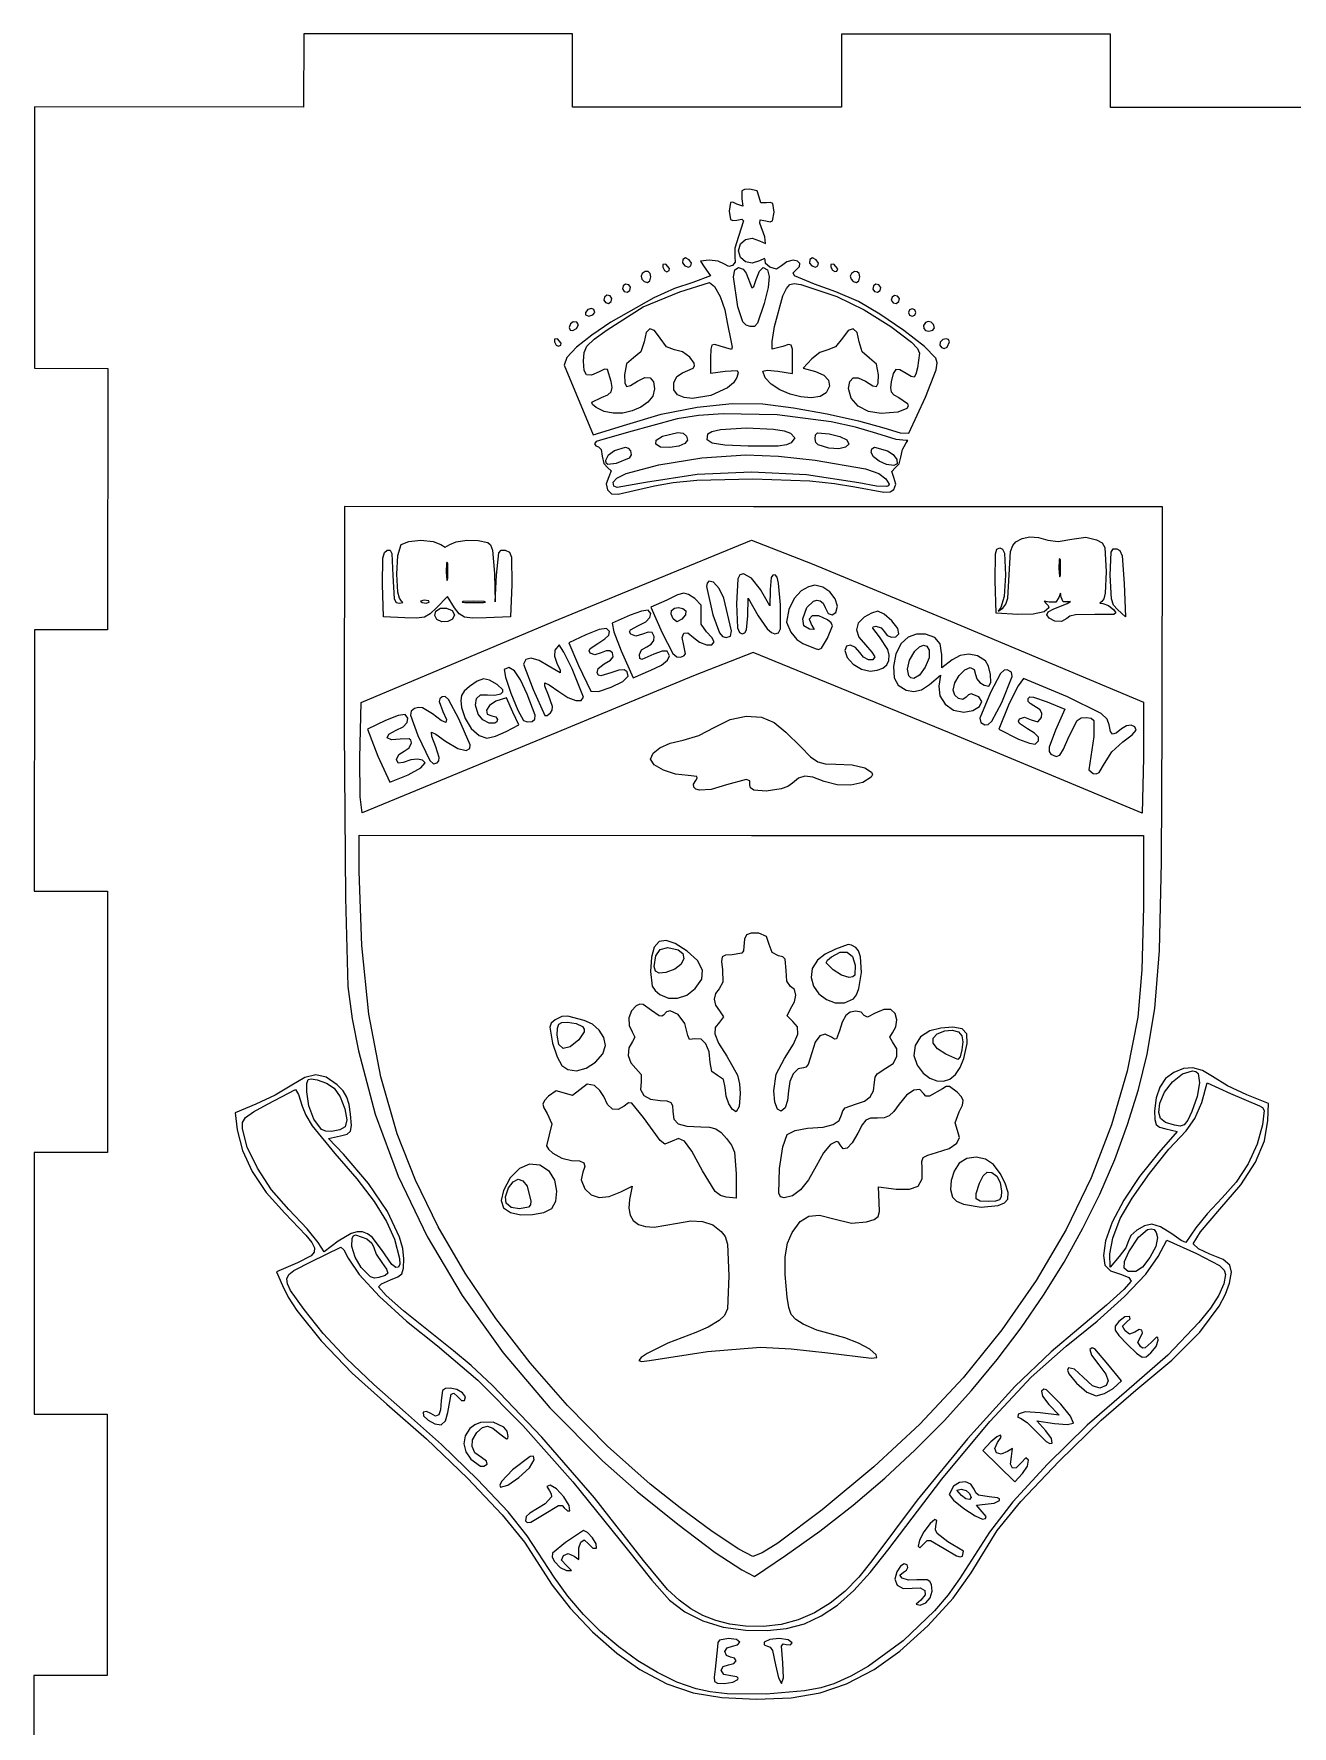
# Model space of a CAD drawing. Header units: millimetres. Extents: x 0 to 610, y 0 to 514.
# Drawn here: x 88.5 to 140.1, y 39.3 to 108.7 of the extents above; entities that cross this region are included whole.
import ezdxf

# ---------------------------------------------------------------- set-up
doc = ezdxf.new("R2010")
doc.units = ezdxf.units.MM
doc.header["$LTSCALE"] = 0.05
doc.layers.get('0').update_dxf_attribs({"plot": 0})
doc.layers.add('CUT', color=1, linetype='Continuous', lineweight=0)
doc.layers.add('ETCH', color=5, linetype='Continuous', lineweight=0)

# ---------------------------------------------------------------- blocks, each defined once
blk = doc.blocks.new('bottom_outer')
blk.add_lwpolyline([(-270.128, 3), (-259.103, 3), (-259.103, 0), (-248.077, 0), (-248.077, 3), (-237.051, 3), (-237.051, 0), (-226.026, 0), (-226.026, 3), (-215, 3), (-215, 13.714), (-218, 13.714), (-218, 24.429), (-215, 24.429), (-215, 35.143), (-218, 35.143), (-218, 45.857), (-215, 45.857), (-215, 56.571), (-218, 56.571), (-218, 67.286), (-215, 67.286), (-215, 78)])

msp = doc.modelspace()

# ---------------------------------------------------------------- linework, layer by layer
at = {"layer": 'ETCH'}
for points in [[(117.523, 101.89), (117.559, 101.593), (117.309, 101.676), (117.145, 101.753), (117.052, 101.743), (117.002, 101.385), (117.058, 101.041), (117.151, 100.997), (117.308, 101.018), (117.516, 101.052), (117.593, 100.985), (117.385, 100.344), (117.239, 99.873), (117.231, 99.517), (117.242, 99.301), (117.143, 99.157), (116.981, 99.117), (116.802, 99.211), (116.552, 99.33), (116.175, 99.38), (115.828, 99.34), (115.975, 99.104), (116.236, 98.737), (115.516, 98.461), (114.764, 98.214), (113.909, 97.832), (112.145, 96.834), (111.367, 96.302), (110.746, 95.805), (110.346, 95.383), (110.232, 95.08), (111.425, 92.217), (112.803, 92.645), (114.213, 93.06), (115.694, 93.352), (117.123, 93.5), (118.377, 93.484), (119.641, 93.326), (121.012, 93.085), (122.306, 92.798), (123.337, 92.502), (124.016, 92.303), (124.363, 92.288), (125.052, 93.757), (125.478, 94.876), (125.522, 95.176), (125.466, 95.364), (125.001, 95.838), (124.158, 96.498), (123.176, 97.17), (122.298, 97.678), (121.378, 98.078), (120.492, 98.398), (119.682, 98.731), (119.62, 98.863), (119.757, 98.995), (119.882, 99.12), (119.895, 99.244), (119.805, 99.34), (119.619, 99.378), (119.365, 99.31), (119.145, 99.149), (118.936, 99.009), (118.67, 99.088), (118.485, 99.241), (118.471, 99.394), (118.443, 99.452), (118.242, 99.348), (117.946, 99.249), (117.669, 99.303), (117.464, 99.482), (117.384, 99.762), (117.465, 100.042), (117.67, 100.221), (117.947, 100.274), (118.242, 100.175), (118.493, 100.056), (118.456, 100.328), (118.258, 100.895), (118.271, 101.032), (118.503, 100.986), (118.678, 100.955), (118.78, 100.99), (118.84, 101.338), (118.784, 101.696), (118.691, 101.741), (118.533, 101.721), (118.294, 101.729), (118.227, 101.966), (118.143, 102.219), (117.829, 102.288), (117.622, 102.275), (117.516, 102.221), (117.523, 101.89), (117.523, 101.89)], [(114.276, 99.09), (114.349, 98.958), (114.444, 98.906), (114.541, 98.949), (114.559, 99.036), (114.399, 99.212), (114.28, 99.197), (114.276, 99.09), (114.276, 99.09)], [(115.103, 99.411), (115.089, 99.264), (115.179, 99.151), (115.333, 99.096), (115.432, 99.141), (115.451, 99.252), (115.363, 99.395), (115.216, 99.478), (115.103, 99.411), (115.103, 99.411)], [(120.308, 99.409), (120.295, 99.261), (120.385, 99.148), (120.538, 99.094), (120.638, 99.139), (120.656, 99.249), (120.569, 99.393), (120.421, 99.476), (120.308, 99.409), (120.308, 99.409)], [(121.166, 99.087), (121.235, 98.967), (121.328, 98.913), (121.413, 98.929), (121.457, 99.025), (121.288, 99.209), (121.17, 99.194), (121.166, 99.087), (121.166, 99.087)], [(113.434, 98.83), (113.388, 98.721), (113.42, 98.6), (113.513, 98.503), (113.648, 98.462), (113.746, 98.531), (113.786, 98.692), (113.755, 98.834), (113.673, 98.91), (113.56, 98.912), (113.434, 98.83), (113.434, 98.83)], [(117.69, 98.843), (117.931, 98.242), (118.009, 98.305), (118.103, 98.583), (118.243, 98.925), (118.395, 99.073), (118.57, 98.983), (118.636, 98.711), (118.592, 98.252), (118.44, 97.603), (118.166, 96.79), (118.032, 96.662), (117.858, 96.654), (117.695, 96.712), (117.565, 96.853), (117.353, 97.465), (117.173, 98.688), (117.229, 98.979), (117.384, 99.073), (117.577, 99.004), (117.69, 98.843), (117.69, 98.843)], [(122.008, 98.826), (121.961, 98.717), (121.994, 98.596), (122.087, 98.499), (122.222, 98.459), (122.319, 98.527), (122.36, 98.688), (122.328, 98.83), (122.247, 98.906), (122.134, 98.908), (122.008, 98.826), (122.008, 98.826)], [(116.633, 97.894), (116.819, 97.341), (116.924, 96.823), (117.076, 96.011), (117.128, 95.808), (117.096, 95.722), (116.632, 95.858), (116.409, 95.926), (116.29, 95.895), (116.243, 95.723), (116.234, 95.368), (116.234, 94.741), (116.831, 94.832), (117.329, 94.851), (117.369, 94.759), (117.321, 94.572), (117.175, 94.344), (116.93, 94.139), (116.247, 93.828), (115.493, 93.709), (115.157, 93.744), (114.886, 93.853), (114.737, 94.063), (114.733, 94.351), (114.856, 94.615), (115.086, 94.757), (115.53, 94.955), (115.575, 95.045), (115.559, 95.157), (115.383, 95.405), (115.089, 95.617), (114.764, 95.706), (114.432, 95.823), (114.168, 96.181), (113.944, 96.489), (113.747, 96.564), (113.595, 96.409), (113.509, 96.028), (113.381, 95.618), (113.08, 95.37), (112.793, 95.123), (112.712, 94.681), (112.725, 94.348), (112.791, 94.206), (112.951, 94.237), (113.248, 94.421), (113.543, 94.562), (113.759, 94.552), (113.892, 94.397), (113.937, 94.099), (113.866, 93.81), (113.671, 93.557), (113.383, 93.351), (113.029, 93.2), (112.64, 93.113), (112.244, 93.1), (111.871, 93.171), (111.548, 93.334), (111.397, 93.463), (111.368, 93.552), (111.763, 93.747), (112.025, 93.863), (112.163, 93.985), (112.2, 94.152), (112.161, 94.406), (112.008, 94.898), (111.886, 94.907), (111.671, 94.804), (111.351, 94.667), (111.155, 94.68), (111.056, 94.862), (111.029, 95.233), (111.052, 95.591), (111.172, 95.859), (111.462, 96.135), (111.994, 96.519), (113.479, 97.467), (114.972, 98.085), (116.19, 98.461), (116.4, 98.293), (116.633, 97.894), (116.633, 97.894)], [(111.887, 97.866), (111.858, 97.74), (111.933, 97.636), (112.059, 97.608), (112.163, 97.682), (112.191, 97.808), (112.117, 97.912), (111.99, 97.941), (111.887, 97.866), (111.887, 97.866)], [(112.653, 98.325), (112.624, 98.199), (112.699, 98.095), (112.825, 98.066), (112.928, 98.141), (112.957, 98.267), (112.882, 98.371), (112.756, 98.4), (112.653, 98.325), (112.653, 98.325)], [(121.41, 97.892), (122.529, 97.345), (123.632, 96.665), (124.473, 96.016), (124.719, 95.755), (124.808, 95.564), (124.716, 94.967), (124.655, 94.703), (124.584, 94.588), (124.464, 94.605), (124.257, 94.737), (123.991, 94.885), (123.83, 94.894), (123.729, 94.737), (123.644, 94.385), (123.612, 94.145), (123.642, 93.978), (123.749, 93.854), (123.95, 93.742), (124.305, 93.499), (124.34, 93.391), (124.285, 93.294), (123.917, 93.152), (123.23, 93.099), (122.718, 93.18), (122.294, 93.398), (122.005, 93.72), (121.898, 94.111), (121.944, 94.399), (122.077, 94.551), (122.293, 94.558), (122.588, 94.416), (122.884, 94.233), (123.045, 94.202), (123.111, 94.343), (123.124, 94.676), (123.043, 95.119), (122.756, 95.366), (122.456, 95.615), (122.328, 96.024), (122.24, 96.408), (122.081, 96.566), (121.874, 96.492), (121.639, 96.178), (121.352, 95.831), (121.042, 95.703), (120.718, 95.594), (120.383, 95.336), (120.031, 94.953), (120.536, 94.815), (120.879, 94.67), (121.074, 94.459), (121.111, 94.208), (120.98, 93.943), (120.727, 93.783), (120.366, 93.731), (119.941, 93.77), (119.495, 93.888), (119.071, 94.067), (118.715, 94.294), (118.469, 94.554), (118.377, 94.832), (118.557, 94.866), (118.99, 94.831), (119.602, 94.739), (119.602, 95.367), (119.594, 95.727), (119.547, 95.897), (119.428, 95.92), (119.205, 95.842), (118.761, 95.735), (118.759, 96.044), (118.862, 96.661), (119.205, 97.909), (119.353, 98.222), (119.487, 98.381), (119.664, 98.423), (119.941, 98.383), (121.41, 97.892), (121.41, 97.892)], [(122.911, 98.32), (122.882, 98.194), (122.957, 98.091), (123.083, 98.062), (123.186, 98.137), (123.215, 98.263), (123.14, 98.366), (123.014, 98.395), (122.911, 98.32), (122.911, 98.32)], [(123.676, 97.861), (123.647, 97.735), (123.722, 97.631), (123.848, 97.602), (123.952, 97.677), (123.98, 97.803), (123.906, 97.907), (123.779, 97.935), (123.676, 97.861), (123.676, 97.861)], [(111.106, 97.239), (111.112, 97.133), (111.244, 97.085), (111.418, 97.133), (111.489, 97.238), (111.449, 97.349), (111.351, 97.392), (111.211, 97.35), (111.106, 97.239), (111.106, 97.239)], [(124.349, 97.233), (124.397, 97.128), (124.503, 97.08), (124.614, 97.127), (124.656, 97.233), (124.614, 97.344), (124.503, 97.386), (124.397, 97.344), (124.349, 97.233), (124.349, 97.233)], [(110.493, 96.764), (110.439, 96.611), (110.484, 96.512), (110.594, 96.493), (110.738, 96.58), (110.821, 96.728), (110.754, 96.841), (110.606, 96.854), (110.493, 96.764), (110.493, 96.764)], [(125.054, 96.819), (124.972, 96.693), (124.973, 96.58), (125.049, 96.498), (125.191, 96.467), (125.352, 96.507), (125.421, 96.605), (125.381, 96.739), (125.283, 96.832), (125.163, 96.865), (125.054, 96.819), (125.054, 96.819)], [(109.835, 96.03), (109.907, 95.898), (110.003, 95.846), (110.099, 95.889), (110.118, 95.976), (109.957, 96.152), (109.839, 96.137), (109.835, 96.03), (109.835, 96.03)], [(125.65, 96.023), (125.635, 95.899), (125.704, 95.801), (125.818, 95.76), (125.941, 95.808), (126.027, 96.036), (125.986, 96.125), (125.895, 96.16), (125.761, 96.12), (125.65, 96.023), (125.65, 96.023)], [(114.87, 92.873), (112.88, 92.323), (111.685, 91.987), (111.546, 91.947), (111.486, 91.849), (111.534, 91.765), (111.639, 91.727), (111.75, 91.616), (111.792, 91.344), (111.861, 91.043), (112.022, 90.869), (112.16, 90.737), (112.068, 90.502), (111.959, 90.208), (112.006, 89.958), (112.179, 89.8), (112.45, 89.782), (113.935, 90.133), (114.702, 90.263), (115.672, 90.354), (117.966, 90.419), (120.3, 90.329), (121.32, 90.226), (122.157, 90.084), (123.338, 89.869), (123.606, 89.885), (123.749, 89.976), (123.83, 90.198), (123.749, 90.466), (123.671, 90.722), (123.811, 90.864), (123.972, 91.028), (124.041, 91.308), (124.1, 91.618), (124.24, 91.859), (124.317, 91.983), (124.255, 91.981), (123.84, 92.029), (123.046, 92.273), (122.175, 92.537), (121.177, 92.754), (118.964, 93.032), (116.749, 93.081), (115.746, 93.011), (114.87, 92.873), (114.87, 92.873)], [(115.253, 92.169), (115.292, 91.998), (115.184, 91.857), (114.938, 91.754), (114.564, 91.695), (114.187, 91.715), (113.993, 91.835), (114.013, 92.003), (114.273, 92.169), (114.901, 92.318), (115.117, 92.281), (115.253, 92.169), (115.253, 92.169)], [(119.509, 92.29), (119.697, 92.091), (119.54, 91.892), (119.346, 91.806), (119.004, 91.754), (117.779, 91.755), (116.829, 91.797), (116.303, 91.876), (116.102, 92.02), (116.126, 92.26), (116.289, 92.362), (116.648, 92.437), (117.708, 92.505), (118.823, 92.457), (119.25, 92.389), (119.509, 92.29), (119.509, 92.29)], [(121.821, 92.013), (121.9, 91.842), (121.775, 91.713), (121.489, 91.649), (121.086, 91.677), (120.642, 91.805), (120.548, 91.911), (120.52, 92.06), (120.537, 92.22), (120.615, 92.297), (121.101, 92.258), (121.542, 92.147), (121.821, 92.013), (121.821, 92.013)], [(112.956, 91.558), (112.988, 91.403), (112.9, 91.263), (112.374, 91.037), (112.033, 90.997), (111.965, 91.057), (111.945, 91.175), (112.047, 91.397), (112.298, 91.573), (112.753, 91.709), (112.866, 91.67), (112.956, 91.558), (112.956, 91.558)], [(123.49, 91.568), (123.728, 91.414), (123.872, 91.21), (123.89, 91.032), (123.75, 90.956), (123.449, 91.009), (123.145, 91.144), (122.91, 91.318), (122.816, 91.492), (122.846, 91.65), (122.952, 91.714), (123.49, 91.568), (123.49, 91.568)], [(120.519, 91.187), (122.588, 90.82), (123.131, 90.632), (123.428, 90.42), (123.559, 90.198), (123.534, 90.134), (123.443, 90.1), (123.04, 90.121), (122.31, 90.252), (120.163, 90.574), (117.922, 90.687), (115.69, 90.587), (113.568, 90.271), (112.41, 90.065), (112.27, 90.117), (112.251, 90.272), (112.392, 90.447), (112.782, 90.632), (114.119, 90.993), (115.882, 91.276), (117.687, 91.402), (119.023, 91.341), (120.519, 91.187), (120.519, 91.187)], [(101.223, 80.141), (101.268, 73.244), (101.372, 69.608), (101.553, 68.286), (101.8, 66.973), (102.486, 64.382), (103.428, 61.84), (104.619, 59.358), (106.056, 56.942), (107.736, 54.6), (109.654, 52.342), (111.805, 50.174), (113.235, 48.917), (114.889, 47.576), (116.428, 46.415), (117.514, 45.701), (118.034, 45.425), (119.305, 46.282), (120.718, 47.29), (122.077, 48.35), (123.38, 49.46), (124.624, 50.614), (125.808, 51.811), (126.929, 53.047), (127.983, 54.319), (128.97, 55.623), (129.887, 56.956), (130.731, 58.316), (131.5, 59.698), (132.191, 61.1), (132.803, 62.518), (133.332, 63.949), (133.777, 65.39), (134.135, 66.837), (134.451, 68.704), (134.638, 71.078), (134.728, 74.704), (134.753, 80.326), (134.757, 89.267), (117.992, 89.274), (101.227, 89.281), (101.223, 80.141), (101.223, 80.141)], [(126.074, 84.586), (133.988, 81.26), (133.987, 78.979), (133.925, 76.713), (126.026, 80.008), (117.99, 83.303), (115.536, 82.336), (109.935, 80.015), (101.957, 76.727), (101.877, 77.387), (101.866, 78.977), (101.913, 81.243), (109.799, 84.562), (117.915, 87.896), (120.404, 86.925), (126.074, 84.586), (126.074, 84.586)], [(105.177, 87.718), (105.36, 87.615), (105.544, 87.718), (105.814, 87.838), (106.245, 87.896), (106.715, 87.887), (107.106, 87.809), (107.222, 87.707), (107.301, 87.489), (107.381, 86.538), (107.411, 85.375), (107.457, 86.462), (107.555, 87.376), (107.654, 87.495), (107.825, 87.487), (107.989, 87.405), (108.076, 87.208), (108.085, 86.079), (108.038, 84.762), (107.043, 84.716), (106.48, 84.708), (106.146, 84.751), (105.935, 84.881), (105.742, 85.13), (105.451, 85.59), (105.007, 85.131), (104.748, 84.885), (104.506, 84.752), (104.189, 84.705), (103.706, 84.718), (102.833, 84.764), (102.788, 86.081), (102.801, 87.17), (102.868, 87.396), (102.987, 87.489), (103.107, 87.495), (103.177, 87.359), (103.216, 86.448), (103.262, 85.503), (103.345, 85.346), (103.491, 85.315), (103.627, 85.344), (103.568, 85.407), (103.483, 85.523), (103.422, 85.772), (103.371, 86.505), (103.416, 87.267), (103.554, 87.719), (103.868, 87.851), (104.365, 87.902), (104.863, 87.85), (105.177, 87.718), (105.177, 87.718)], [(130.056, 87.906), (130.491, 87.847), (131.051, 87.936), (131.62, 88.026), (132.062, 87.921), (132.285, 87.795), (132.404, 87.601), (132.459, 86.604), (132.413, 85.729), (132.356, 85.495), (132.275, 85.394), (132.195, 85.326), (132.321, 85.302), (132.554, 85.218), (132.765, 85.042), (132.843, 84.923), (132.771, 84.858), (131.984, 84.859), (131.197, 84.844), (130.97, 84.786), (130.836, 84.691), (130.625, 84.568), (130.346, 84.584), (130.114, 84.703), (130.022, 84.84), (130.077, 84.971), (130.285, 85.074), (130.855, 85.307), (130.991, 85.388), (130.897, 85.38), (130.689, 85.38), (130.606, 85.564), (130.578, 85.734), (130.514, 85.548), (130.384, 85.359), (130.116, 85.365), (129.91, 85.399), (129.979, 85.319), (130.082, 85.218), (130.1, 85.124), (129.909, 84.969), (129.466, 84.873), (128.83, 84.86), (127.942, 84.906), (127.897, 86.254), (127.911, 87.339), (127.977, 87.535), (128.096, 87.586), (128.21, 87.538), (128.28, 87.365), (128.325, 86.468), (128.273, 85.595), (128.141, 85.136), (128.03, 84.996), (128.218, 85.121), (128.342, 85.275), (128.423, 85.52), (128.479, 86.483), (128.536, 87.438), (128.621, 87.682), (128.755, 87.83), (129.014, 87.973), (129.325, 88.035), (129.676, 88.013), (130.056, 87.906), (130.056, 87.906)], [(133.194, 86.129), (133.239, 84.766), (132.918, 85.057), (132.76, 85.241), (132.667, 85.492), (132.612, 86.466), (132.659, 87.406), (132.742, 87.545), (132.888, 87.553), (133.02, 87.475), (133.105, 87.26), (133.194, 86.129), (133.194, 86.129)], [(105.406, 86.6), (105.425, 86.269), (105.444, 86.249), (105.467, 86.34), (105.467, 86.952), (105.436, 87.003), (105.414, 86.954), (105.406, 86.6), (105.406, 86.6)], [(130.515, 86.742), (130.534, 86.411), (130.554, 86.392), (130.576, 86.482), (130.576, 87.095), (130.545, 87.145), (130.523, 87.097), (130.515, 86.742), (130.515, 86.742)], [(116.077, 85.999), (116.337, 84.835), (116.599, 84.106), (116.726, 83.958), (116.872, 83.916), (117.049, 83.969), (117.096, 84.191), (116.781, 85.524), (116.594, 85.925), (116.36, 86.174), (116.161, 86.217), (116.1, 86.144), (116.077, 85.999), (116.077, 85.999)], [(117.301, 85.294), (117.347, 84.314), (117.417, 84.122), (117.531, 84.069), (117.638, 84.106), (117.709, 84.229), (117.761, 84.804), (117.776, 85.523), (118.189, 84.803), (118.562, 84.269), (118.734, 84.121), (118.878, 84.068), (119.024, 84.106), (119.102, 84.267), (119.108, 85.247), (119.028, 86.137), (118.962, 86.382), (118.879, 86.487), (118.79, 86.469), (118.728, 86.365), (118.68, 85.875), (118.664, 85.217), (118.282, 85.875), (117.914, 86.346), (117.593, 86.518), (117.438, 86.482), (117.35, 86.32), (117.301, 85.294), (117.301, 85.294)], [(119.95, 85.828), (119.663, 85.509), (119.445, 85.063), (119.345, 84.545), (119.521, 84.129), (119.773, 83.836), (120.026, 83.67), (120.531, 83.455), (120.66, 83.423), (120.778, 83.474), (121.037, 83.884), (121.232, 84.385), (121.183, 84.512), (121.037, 84.634), (120.682, 84.805), (120.405, 84.806), (120.283, 84.664), (120.394, 84.404), (120.489, 84.236), (120.287, 84.251), (120.065, 84.385), (120.026, 84.68), (120.179, 85.139), (120.45, 85.403), (120.597, 85.446), (120.735, 85.42), (120.85, 85.32), (120.93, 85.139), (121.06, 84.899), (121.228, 84.837), (121.373, 84.941), (121.435, 85.2), (121.35, 85.502), (121.131, 85.778), (120.835, 85.98), (120.517, 86.058), (120.251, 85.989), (119.95, 85.828), (119.95, 85.828)], [(104.41, 85.345), (104.579, 85.318), (104.701, 85.36), (104.688, 85.422), (104.502, 85.437), (104.347, 85.408), (104.41, 85.345), (104.41, 85.345)], [(106.171, 85.345), (106.936, 85.344), (107.007, 85.367), (106.952, 85.386), (106.508, 85.406), (106.092, 85.387), (106.062, 85.367), (106.171, 85.345), (106.171, 85.345)], [(114.439, 85.448), (113.795, 85.157), (114.254, 84.101), (114.692, 83.259), (114.85, 83.115), (115.004, 83.105), (115.146, 83.158), (115.211, 83.239), (115.142, 83.58), (115.071, 83.908), (115.135, 84.093), (115.302, 84.105), (115.54, 83.917), (115.788, 83.724), (116.064, 83.618), (116.289, 83.615), (116.382, 83.732), (116.292, 83.91), (116.076, 84.146), (115.852, 84.464), (115.847, 84.85), (115.849, 85.231), (115.587, 85.509), (115.336, 85.68), (115.145, 85.731), (114.887, 85.656), (114.439, 85.448), (114.439, 85.448)], [(105.742, 84.839), (105.66, 84.664), (105.462, 84.564), (105.225, 84.555), (105.022, 84.656), (104.942, 84.819), (104.976, 84.993), (105.161, 85.111), (105.417, 85.111), (105.644, 85.014), (105.742, 84.839), (105.742, 84.839)], [(112.938, 84.821), (112.203, 84.5), (112.266, 84.146), (112.57, 83.367), (113.059, 82.264), (113.794, 82.57), (114.222, 82.78), (114.474, 82.977), (114.55, 83.166), (114.453, 83.351), (114.254, 83.353), (113.917, 83.228), (113.417, 83.008), (113.338, 83.058), (113.32, 83.213), (113.41, 83.403), (113.626, 83.535), (113.808, 83.636), (113.911, 83.785), (113.926, 83.954), (113.841, 84.116), (113.676, 84.137), (113.443, 84.055), (113.171, 83.964), (112.968, 84.055), (112.917, 84.143), (112.951, 84.226), (113.29, 84.407), (113.58, 84.561), (113.751, 84.733), (113.787, 84.898), (113.673, 85.035), (113.403, 84.997), (112.938, 84.821), (112.938, 84.821)], [(115.219, 85.004), (115.211, 84.847), (115.066, 84.667), (114.848, 84.554), (114.698, 84.682), (114.628, 84.874), (114.637, 85.019), (114.758, 85.112), (114.928, 85.138), (115.098, 85.101), (115.219, 85.004), (115.219, 85.004)], [(122.537, 84.74), (122.29, 84.497), (122.216, 84.226), (122.313, 83.929), (122.583, 83.607), (122.854, 83.316), (122.965, 83.117), (122.891, 83), (122.717, 83.002), (122.513, 83.109), (122.353, 83.301), (122.173, 83.509), (121.972, 83.598), (121.808, 83.558), (121.741, 83.378), (121.839, 83.091), (122.089, 82.819), (122.425, 82.616), (122.781, 82.535), (123.072, 82.567), (123.298, 82.656), (123.457, 82.795), (123.547, 82.975), (123.565, 83.189), (123.51, 83.427), (123.165, 83.944), (122.882, 84.29), (122.898, 84.355), (123.012, 84.373), (123.228, 84.304), (123.364, 84.143), (123.483, 83.989), (123.651, 83.921), (123.825, 83.945), (123.961, 84.066), (123.909, 84.287), (123.668, 84.594), (123.356, 84.867), (123.089, 84.985), (122.836, 84.914), (122.537, 84.74), (122.537, 84.74)], [(111.131, 84.026), (110.426, 83.689), (110.824, 82.77), (111.329, 81.714), (111.639, 81.706), (112.158, 81.87), (112.645, 82.109), (112.86, 82.325), (112.821, 82.506), (112.698, 82.59), (112.479, 82.575), (112.156, 82.464), (111.746, 82.337), (111.648, 82.369), (111.589, 82.464), (111.637, 82.648), (111.881, 82.831), (112.139, 82.982), (112.248, 83.122), (112.213, 83.28), (112.112, 83.361), (111.958, 83.365), (111.758, 83.29), (111.488, 83.203), (111.299, 83.275), (111.259, 83.361), (111.299, 83.457), (111.621, 83.673), (111.91, 83.851), (112.067, 84.014), (112.088, 84.16), (111.973, 84.286), (111.673, 84.242), (111.131, 84.026), (111.131, 84.026)], [(124.053, 83.668), (123.835, 83.241), (123.738, 82.73), (123.768, 82.26), (123.929, 81.953), (124.255, 81.755), (124.572, 81.693), (124.89, 81.768), (125.216, 81.983), (125.66, 82.366), (125.598, 81.922), (125.64, 81.522), (125.852, 81.179), (126.194, 80.94), (126.624, 80.85), (126.993, 80.917), (127.257, 81.083), (127.358, 81.289), (127.236, 81.477), (126.919, 81.602), (126.81, 81.566), (126.716, 81.462), (126.574, 81.376), (126.396, 81.418), (126.244, 81.555), (126.18, 81.753), (126.251, 82.048), (126.429, 82.352), (126.658, 82.59), (126.885, 82.687), (127.038, 82.599), (127.099, 82.396), (127.146, 82.218), (127.271, 82.067), (127.447, 81.961), (127.65, 81.921), (127.719, 82.064), (127.707, 82.39), (127.633, 82.741), (127.513, 82.962), (127.183, 83.163), (126.829, 83.236), (126.473, 83.18), (126.135, 82.993), (125.721, 82.672), (125.721, 83.208), (125.651, 83.658), (125.431, 83.912), (125.043, 84.051), (124.673, 84.054), (124.337, 83.926), (124.053, 83.668), (124.053, 83.668)], [(109.86, 83.398), (109.846, 83.154), (109.936, 82.863), (110.075, 82.572), (110.07, 82.459), (109.584, 82.756), (109.213, 82.976), (108.889, 83.062), (108.66, 83.01), (108.573, 82.817), (108.963, 81.78), (109.445, 80.719), (109.537, 80.721), (109.675, 80.826), (109.749, 80.939), (109.763, 81.083), (109.599, 81.546), (109.442, 81.912), (109.444, 82.053), (109.627, 81.979), (110.012, 81.699), (110.39, 81.456), (110.712, 81.331), (110.938, 81.333), (111.023, 81.469), (110.566, 82.627), (110.229, 83.31), (110.028, 83.613), (109.86, 83.398), (109.86, 83.398)], [(125.201, 83.392), (125.193, 83.081), (125.036, 82.695), (124.804, 82.367), (124.573, 82.228), (124.453, 82.258), (124.369, 82.341), (124.307, 82.621), (124.386, 82.984), (124.604, 83.346), (124.805, 83.53), (124.971, 83.599), (125.103, 83.553), (125.201, 83.392), (125.201, 83.392)], [(107.777, 82.603), (107.83, 82.282), (108.054, 81.629), (108.338, 80.939), (108.572, 80.505), (108.72, 80.45), (108.925, 80.475), (109.031, 80.563), (109.043, 80.735), (108.726, 81.592), (108.444, 82.181), (108.194, 82.546), (107.973, 82.686), (107.777, 82.603), (107.777, 82.603)], [(127.711, 81.661), (127.28, 80.604), (127.312, 80.425), (127.481, 80.329), (127.619, 80.341), (127.768, 80.484), (128.17, 81.247), (128.601, 82.311), (128.569, 82.496), (128.4, 82.594), (128.269, 82.58), (128.119, 82.432), (127.711, 81.661), (127.711, 81.661)], [(106.353, 81.9), (106.143, 81.714), (106.031, 81.54), (106, 81.331), (106.031, 81.042), (106.174, 80.588), (106.431, 80.185), (106.748, 79.897), (107.072, 79.786), (107.416, 79.867), (107.853, 80.062), (108.373, 80.337), (108.129, 80.858), (107.869, 81.44), (107.44, 81.302), (107.179, 81.125), (107.051, 80.929), (107.076, 80.77), (107.271, 80.705), (107.432, 80.663), (107.501, 80.552), (107.473, 80.454), (107.4, 80.4), (107.166, 80.406), (106.9, 80.539), (106.705, 80.766), (106.605, 81.134), (106.644, 81.411), (106.808, 81.565), (107.088, 81.562), (107.386, 81.545), (107.639, 81.608), (107.718, 81.685), (107.723, 81.765), (107.486, 81.991), (107.18, 82.168), (106.931, 82.215), (106.677, 82.127), (106.353, 81.9), (106.353, 81.9)], [(128.476, 81.201), (128.047, 80.16), (128.855, 79.744), (129.304, 79.585), (129.547, 79.547), (129.682, 79.679), (129.674, 79.826), (129.522, 79.991), (129.226, 80.175), (128.905, 80.391), (128.864, 80.487), (128.905, 80.573), (129.102, 80.644), (129.379, 80.542), (129.657, 80.456), (129.808, 80.634), (129.82, 80.793), (129.743, 80.946), (129.334, 81.201), (129.255, 81.285), (129.257, 81.415), (129.33, 81.475), (129.481, 81.472), (130.038, 81.277), (130.757, 80.97), (130.374, 80.113), (130.116, 79.417), (130.113, 79.239), (130.19, 79.133), (130.398, 79.039), (130.552, 79.089), (130.709, 79.338), (130.925, 79.837), (131.261, 80.511), (131.423, 80.621), (131.63, 80.633), (131.844, 80.608), (131.951, 80.512), (131.951, 79.852), (131.782, 78.765), (131.748, 78.493), (131.92, 78.336), (132.048, 78.323), (132.161, 78.382), (132.379, 78.75), (132.692, 79.228), (133.13, 79.637), (133.521, 79.926), (133.681, 80.112), (133.623, 80.257), (133.475, 80.32), (133.281, 80.295), (133.084, 80.173), (132.859, 79.991), (132.717, 79.951), (132.632, 80.061), (132.579, 80.327), (132.496, 80.564), (132.25, 80.792), (130.865, 81.476), (129.059, 82.227), (128.842, 81.926), (128.476, 81.201), (128.476, 81.201)], [(105.235, 81.487), (105.134, 81.402), (105.107, 81.29), (105.266, 80.874), (105.412, 80.55), (105.39, 80.426), (105.199, 80.504), (104.837, 80.783), (104.424, 81.033), (104.26, 81.048), (104.102, 80.997), (103.966, 80.894), (103.935, 80.733), (104.239, 79.895), (104.729, 78.871), (104.88, 78.738), (105.035, 78.777), (105.099, 78.858), (105.108, 78.991), (104.974, 79.435), (104.808, 79.861), (104.794, 80.027), (104.97, 79.954), (105.372, 79.665), (105.879, 79.358), (106.214, 79.282), (106.365, 79.36), (106.385, 79.519), (105.924, 80.583), (105.499, 81.368), (105.356, 81.501), (105.235, 81.487), (105.235, 81.487)], [(102.908, 80.508), (102.173, 80.156), (102.601, 79.053), (103.09, 77.982), (103.841, 78.287), (104.359, 78.567), (104.545, 78.777), (104.436, 78.883), (104.226, 78.923), (103.949, 78.894), (103.642, 78.793), (103.429, 78.762), (103.366, 78.915), (103.456, 79.118), (103.673, 79.252), (103.889, 79.386), (103.979, 79.589), (103.957, 79.699), (103.881, 79.757), (103.52, 79.742), (103.153, 79.714), (102.988, 79.8), (103.046, 79.949), (103.351, 80.11), (103.633, 80.253), (103.799, 80.431), (103.834, 80.609), (103.719, 80.752), (103.428, 80.71), (102.908, 80.508), (102.908, 80.508)], [(118.846, 80.424), (119.326, 80.03), (119.932, 79.429), (120.329, 79.026), (120.629, 78.812), (120.94, 78.731), (121.371, 78.724), (122.046, 78.694), (122.558, 78.576), (122.839, 78.398), (122.874, 78.295), (122.825, 78.187), (122.485, 77.974), (121.987, 77.866), (121.426, 77.874), (120.896, 78.004), (120.428, 78.182), (120.102, 78.232), (119.848, 78.153), (119.595, 77.944), (119.4, 77.811), (119.135, 77.71), (118.521, 77.613), (118.008, 77.662), (117.868, 77.745), (117.849, 77.868), (117.853, 78.04), (117.696, 78.098), (116.885, 77.868), (116.262, 77.678), (115.786, 77.651), (115.631, 77.696), (115.546, 77.779), (115.541, 77.898), (115.629, 78.053), (115.694, 78.148), (115.672, 78.21), (115.323, 78.252), (114.804, 78.316), (114.303, 78.48), (113.926, 78.698), (113.777, 78.926), (113.878, 79.167), (114.156, 79.391), (114.579, 79.578), (115.11, 79.706), (115.755, 79.899), (116.411, 80.242), (117.042, 80.548), (117.698, 80.683), (118.319, 80.643), (118.846, 80.424), (118.846, 80.424)], [(133.984, 72.87), (133.92, 70.296), (133.753, 68.353), (133.316, 66.134), (132.677, 63.938), (131.839, 61.771), (130.807, 59.643), (129.585, 57.561), (128.177, 55.532), (126.587, 53.566), (124.82, 51.669), (122.933, 49.918), (120.816, 48.157), (118.989, 46.797), (118.347, 46.397), (117.973, 46.252), (117.402, 46.544), (116.305, 47.277), (114.99, 48.236), (113.764, 49.209), (112.019, 50.767), (110.374, 52.429), (108.843, 54.179), (107.44, 55.996), (106.18, 57.862), (105.075, 59.76), (104.141, 61.67), (103.39, 63.574), (102.717, 65.904), (102.233, 68.478), (101.938, 71.287), (101.833, 74.323), (101.834, 75.808), (117.91, 75.801), (133.986, 75.794), (133.984, 72.87), (133.984, 72.87)], [(117.709, 71.729), (117.632, 71.543), (117.602, 71.254), (117.583, 71.076), (117.513, 70.969), (117.127, 70.902), (116.851, 70.89), (116.715, 70.82), (116.685, 70.637), (116.728, 70.29), (116.734, 69.79), (116.59, 69.509), (116.435, 69.316), (116.385, 69.092), (116.441, 68.85), (116.605, 68.606), (116.766, 68.359), (116.605, 68.146), (116.427, 67.927), (116.408, 67.662), (116.564, 67.292), (116.911, 66.753), (117.339, 65.976), (117.423, 65.625), (117.446, 65.222), (117.404, 64.692), (117.292, 64.472), (117.13, 64.563), (116.983, 64.797), (116.875, 65.118), (116.834, 65.467), (116.761, 65.798), (116.528, 65.957), (116.294, 66.127), (116.222, 66.493), (116.175, 66.937), (116.046, 67.262), (115.847, 67.445), (115.594, 67.458), (115.374, 67.441), (115.303, 67.596), (115.189, 68.098), (114.915, 68.465), (114.587, 68.608), (114.435, 68.568), (114.309, 68.438), (114.234, 68.392), (114.127, 68.41), (113.819, 68.622), (113.471, 68.871), (113.332, 68.881), (113.191, 68.822), (112.995, 68.607), (112.894, 68.32), (112.9, 68.016), (113.022, 67.75), (113.127, 67.534), (113.037, 67.352), (112.887, 67.091), (112.865, 66.783), (112.964, 66.484), (113.175, 66.249), (113.397, 66.008), (113.389, 65.698), (113.366, 65.385), (113.498, 65.143), (113.77, 64.987), (114.169, 64.932), (114.451, 64.919), (114.608, 64.859), (114.675, 64.725), (114.69, 64.488), (114.738, 64.177), (114.913, 63.985), (115.264, 63.887), (115.838, 63.86), (116.19, 63.841), (116.452, 63.771), (116.671, 63.627), (116.894, 63.385), (117.098, 63.108), (117.219, 62.824), (117.291, 61.93), (117.291, 60.935), (116.878, 60.981), (116.641, 61.043), (116.43, 61.213), (115.913, 62.053), (115.472, 62.854), (115.171, 63.267), (114.928, 63.376), (114.658, 63.263), (114.362, 63.141), (114.169, 63.294), (113.495, 64.244), (113.017, 64.829), (112.871, 64.838), (112.699, 64.703), (112.449, 64.561), (112.215, 64.587), (112.013, 64.77), (111.857, 65.102), (111.701, 65.352), (111.475, 65.546), (111.182, 65.605), (110.878, 65.378), (110.581, 65.148), (110.25, 65.24), (109.909, 65.334), (109.592, 65.118), (109.427, 64.93), (109.367, 64.787), (109.408, 64.629), (109.545, 64.398), (109.733, 63.979), (109.621, 63.526), (109.514, 63.082), (109.591, 62.936), (109.774, 62.775), (110.145, 62.567), (110.54, 62.484), (110.865, 62.459), (111.045, 62.377), (111.086, 62.226), (110.999, 61.994), (110.93, 61.686), (111.09, 61.32), (111.341, 61.071), (111.676, 60.966), (112.085, 61.008), (112.56, 61.197), (113.019, 61.427), (112.912, 60.876), (112.884, 60.523), (112.936, 60.236), (113.068, 60.015), (113.279, 59.859), (113.567, 59.77), (113.932, 59.749), (114.887, 59.91), (115.429, 60.002), (115.909, 59.977), (116.325, 59.834), (116.678, 59.573), (116.835, 59.361), (116.928, 59.052), (116.983, 57.75), (116.927, 56.401), (116.808, 56.125), (116.584, 55.913), (116.144, 55.646), (115.635, 55.424), (114.492, 54.997), (113.635, 54.569), (113.388, 54.399), (113.303, 54.282), (113.409, 54.235), (113.736, 54.276), (116.113, 54.649), (118.283, 54.826), (119.541, 54.756), (121.039, 54.595), (122.832, 54.378), (123.052, 54.407), (123.029, 54.517), (122.77, 54.742), (122.301, 54.99), (121.736, 55.213), (121.193, 55.36), (120.599, 55.521), (120.029, 55.774), (119.726, 55.964), (119.545, 56.165), (119.442, 56.446), (119.371, 56.877), (119.289, 57.799), (119.295, 58.523), (119.394, 59.086), (119.587, 59.525), (119.917, 59.971), (120.265, 60.199), (120.698, 60.231), (121.287, 60.091), (122.018, 59.915), (122.634, 59.968), (122.946, 60.062), (123.107, 60.18), (123.161, 60.388), (123.155, 60.749), (123.124, 61.392), (123.844, 61.299), (124.395, 61.296), (124.747, 61.431), (124.916, 61.719), (124.916, 62.172), (124.895, 62.436), (124.954, 62.595), (125.14, 62.699), (125.498, 62.799), (126.015, 62.975), (126.329, 63.182), (126.441, 63.423), (126.356, 63.702), (126.268, 64.022), (126.433, 64.468), (126.558, 64.745), (126.588, 64.931), (126.517, 65.088), (126.341, 65.279), (126.026, 65.515), (125.896, 65.505), (125.744, 65.417), (125.212, 65.115), (125.059, 65.112), (124.979, 65.203), (124.821, 65.382), (124.565, 65.358), (124.264, 65.154), (123.968, 64.79), (123.754, 64.484), (123.564, 64.304), (123.354, 64.222), (123.08, 64.209), (122.798, 64.208), (122.605, 64.132), (122.447, 63.942), (122.268, 63.597), (122.043, 63.206), (121.839, 62.986), (121.669, 62.953), (121.548, 63.122), (121.487, 63.224), (121.397, 63.257), (121.156, 63.134), (120.865, 62.787), (120.568, 62.25), (120.248, 61.679), (119.926, 61.272), (119.596, 61.03), (119.251, 60.949), (119.108, 60.985), (119.038, 61.145), (119.067, 62.144), (119.198, 63.041), (119.374, 63.537), (119.709, 63.707), (120.216, 63.797), (120.852, 63.85), (121.269, 63.951), (121.508, 64.113), (121.61, 64.347), (121.658, 64.509), (121.761, 64.632), (122.177, 64.791), (122.544, 64.906), (122.785, 65.082), (122.917, 65.338), (122.958, 65.694), (122.982, 65.886), (123.061, 66.035), (123.417, 66.26), (123.717, 66.458), (123.871, 66.74), (123.868, 67.054), (123.693, 67.347), (123.59, 67.531), (123.694, 67.715), (123.835, 67.958), (123.87, 68.247), (123.802, 68.507), (123.633, 68.664), (123.34, 68.662), (122.99, 68.511), (122.674, 68.356), (122.53, 68.419), (122.407, 68.555), (122.195, 68.598), (121.964, 68.551), (121.78, 68.42), (121.638, 68.152), (121.52, 67.792), (121.393, 67.467), (121.313, 67.456), (121.198, 67.532), (120.938, 67.66), (120.712, 67.59), (120.526, 67.33), (120.386, 66.889), (120.235, 66.405), (120.147, 66.297), (120.049, 66.277), (119.824, 66.236), (119.628, 66.032), (119.489, 65.713), (119.436, 65.328), (119.396, 64.932), (119.298, 64.639), (119.127, 64.493), (118.975, 64.582), (118.865, 64.872), (118.824, 65.328), (118.92, 66.011), (119.268, 66.66), (119.638, 67.241), (119.81, 67.659), (119.796, 67.956), (119.606, 68.176), (119.376, 68.413), (119.514, 68.696), (119.678, 68.986), (119.733, 69.259), (119.678, 69.48), (119.515, 69.615), (119.365, 69.822), (119.331, 70.258), (119.299, 70.725), (119.2, 70.822), (119.025, 70.871), (118.759, 71.003), (118.643, 71.33), (118.526, 71.663), (118.214, 71.79), (117.904, 71.794), (117.709, 71.729), (117.709, 71.729)], [(113.927, 71.225), (113.822, 70.808), (113.774, 70.23), (113.844, 69.623), (113.96, 69.44), (114.156, 69.28), (114.508, 69.133), (114.883, 69.127), (115.258, 69.258), (115.61, 69.525), (115.874, 69.904), (115.907, 70.284), (115.708, 70.668), (115.274, 71.056), (114.786, 71.367), (114.411, 71.496), (114.131, 71.448), (113.927, 71.225), (113.927, 71.225)], [(114.907, 71.117), (115.101, 70.963), (115.136, 70.742), (115.023, 70.51), (114.769, 70.321), (114.398, 70.181), (114.135, 70.151), (113.979, 70.233), (113.927, 70.429), (113.99, 70.868), (114.176, 71.129), (114.483, 71.212), (114.907, 71.117), (114.907, 71.117)], [(121.353, 71.145), (120.939, 70.927), (120.617, 70.686), (120.4, 70.343), (120.358, 69.979), (120.463, 69.625), (120.682, 69.312), (120.986, 69.072), (121.344, 68.938), (121.727, 68.939), (122.102, 69.109), (122.226, 69.269), (122.321, 69.522), (122.418, 70.18), (122.38, 70.827), (122.307, 71.066), (122.195, 71.206), (122.018, 71.308), (121.871, 71.336), (121.353, 71.145), (121.353, 71.145)], [(122.164, 70.486), (122.15, 70.079), (122.067, 70.002), (121.919, 69.981), (121.601, 70.071), (121.26, 70.288), (120.977, 70.585), (121.028, 70.686), (121.199, 70.824), (121.548, 71.012), (121.842, 71.011), (122.056, 70.832), (122.164, 70.486), (122.164, 70.486)], [(109.869, 68.241), (109.71, 68.104), (109.643, 67.945), (109.761, 67.292), (109.944, 66.721), (110.136, 66.375), (110.385, 66.204), (110.74, 66.159), (111.14, 66.258), (111.527, 66.51), (111.819, 66.843), (111.935, 67.184), (111.863, 67.516), (111.671, 67.823), (111.393, 68.067), (111.063, 68.21), (110.389, 68.394), (110.14, 68.375), (109.869, 68.241), (109.869, 68.241)], [(110.986, 67.965), (111.057, 67.862), (111.059, 67.749), (110.833, 67.429), (110.481, 67.135), (110.199, 67.074), (110.012, 67.236), (109.945, 67.613), (109.958, 67.904), (110.016, 68.065), (110.145, 68.134), (110.374, 68.149), (110.726, 68.097), (110.986, 67.965), (110.986, 67.965)], [(125.225, 67.79), (124.846, 67.545), (124.62, 67.19), (124.565, 66.783), (124.703, 66.382), (124.958, 66.062), (125.23, 65.848), (125.511, 65.737), (125.786, 65.727), (126.046, 65.816), (126.279, 66.003), (126.473, 66.283), (126.617, 66.657), (126.761, 67.273), (126.746, 67.662), (126.555, 67.869), (126.174, 67.943), (125.676, 67.907), (125.225, 67.79), (125.225, 67.79)], [(126.541, 67.591), (126.573, 67.341), (126.543, 67.015), (126.47, 66.732), (126.372, 66.611), (125.883, 66.841), (125.546, 67.059), (125.368, 67.283), (125.36, 67.494), (125.531, 67.668), (125.842, 67.798), (126.145, 67.825), (126.394, 67.754), (126.541, 67.591), (126.541, 67.591)], [(135.222, 66.087), (134.888, 65.832), (134.647, 65.482), (134.498, 65.041), (134.44, 64.51), (134.451, 64.163), (134.509, 63.959), (134.646, 63.847), (134.899, 63.775), (135.358, 63.668), (134.608, 62.811), (133.82, 61.818), (133.175, 60.848), (132.703, 59.952), (132.432, 59.183), (132.339, 58.582), (132.397, 58.19), (132.634, 57.949), (133.075, 57.805), (133.383, 57.678), (133.472, 57.529), (133.182, 57.193), (132.471, 56.542), (130.195, 54.637), (128.708, 53.22), (126.766, 51.063), (124.7, 48.55), (122.842, 46.066), (122.314, 45.394), (121.744, 44.815), (121.137, 44.33), (120.495, 43.941), (119.823, 43.65), (119.125, 43.46), (118.405, 43.373), (117.666, 43.389), (117.033, 43.477), (116.458, 43.619), (115.927, 43.824), (115.427, 44.1), (114.946, 44.456), (114.472, 44.9), (113.487, 46.085), (111.474, 48.647), (109.318, 51.14), (107.298, 53.253), (106.428, 54.071), (105.698, 54.678), (103.655, 56.309), (102.935, 56.948), (102.622, 57.297), (102.746, 57.426), (103.112, 57.588), (103.418, 57.703), (103.583, 57.839), (103.65, 58.064), (103.664, 58.445), (103.62, 58.867), (103.492, 59.337), (102.998, 60.388), (102.218, 61.54), (101.185, 62.733), (100.573, 63.377), (101.063, 63.483), (101.345, 63.558), (101.482, 63.675), (101.513, 63.918), (101.477, 64.371), (101.427, 64.776), (101.333, 65.079), (101.174, 65.332), (100.926, 65.581), (100.486, 65.889), (100.057, 65.987), (99.6, 65.879), (99.073, 65.567), (98.39, 65.153), (97.603, 64.786), (96.746, 64.435), (96.837, 63.73), (97.046, 62.885), (97.441, 62.029), (98.02, 61.17), (98.78, 60.315), (99.651, 59.415), (99.888, 59.119), (99.999, 58.895), (99.99, 58.721), (99.867, 58.575), (99.3, 58.279), (98.442, 57.912), (98.687, 57.36), (98.928, 56.878), (99.283, 56.326), (100.278, 55.08), (101.549, 53.757), (102.972, 52.49), (104.597, 51.07), (106.27, 49.463), (107.702, 47.956), (108.604, 46.838), (109.751, 45.077), (110.476, 44.129), (111.398, 43.156), (112.392, 42.279), (113.332, 41.615), (114.447, 41.031), (115.521, 40.659), (116.699, 40.462), (118.124, 40.403), (119.547, 40.46), (120.725, 40.657), (121.808, 41.028), (122.947, 41.611), (123.994, 42.363), (125.137, 43.409), (126.178, 44.546), (126.914, 45.574), (127.987, 47.319), (128.961, 48.507), (130.53, 50.16), (132.248, 51.828), (133.67, 53.058), (135.149, 54.289), (136.293, 55.444), (137.086, 56.504), (137.347, 56.992), (137.514, 57.451), (137.594, 57.898), (137.522, 58.191), (137.244, 58.413), (136.703, 58.645), (136.239, 58.858), (136.015, 59.059), (136.313, 59.547), (137.118, 60.482), (137.975, 61.484), (138.581, 62.411), (138.945, 63.28), (139.079, 64.11), (139.11, 64.814), (138.222, 65.167), (137.432, 65.536), (136.814, 65.918), (136.404, 66.168), (136.012, 66.278), (135.623, 66.25), (135.222, 66.087), (135.222, 66.087)], [(136.278, 65.658), (136.188, 65.103), (135.971, 64.479), (135.796, 64.126), (135.651, 63.939), (135.486, 63.885), (135.251, 63.928), (134.885, 64.041), (134.683, 64.202), (134.616, 64.451), (134.655, 64.831), (134.839, 65.283), (135.177, 65.708), (135.587, 66.024), (135.987, 66.148), (136.129, 66.125), (136.219, 66.046), (136.278, 65.658), (136.278, 65.658)], [(99.502, 64.709), (99.649, 64.33), (99.903, 63.903), (100.833, 62.764), (101.741, 61.723), (102.447, 60.798), (102.959, 59.979), (103.281, 59.257), (103.492, 58.462), (103.497, 58.225), (103.443, 58.101), (103.335, 58.094), (103.179, 58.211), (102.745, 58.828), (102.367, 59.329), (102.171, 59.473), (101.966, 59.548), (101.748, 59.554), (101.512, 59.492), (100.969, 59.166), (100.403, 58.738), (100.158, 59.12), (99.708, 59.674), (98.949, 60.468), (98.246, 61.278), (97.662, 62.157), (97.247, 63.018), (97.052, 63.776), (97.055, 64.035), (97.18, 64.241), (97.498, 64.467), (98.078, 64.786), (99.227, 65.383), (99.341, 65.189), (99.502, 64.709), (99.502, 64.709)], [(100.804, 65.443), (101.054, 65.082), (101.245, 64.601), (101.33, 64.143), (101.262, 63.851), (101.036, 63.736), (100.696, 63.667), (100.467, 63.673), (100.29, 63.748), (99.976, 64.173), (99.774, 64.72), (99.686, 65.291), (99.695, 65.628), (99.745, 65.794), (99.873, 65.831), (100.115, 65.78), (100.488, 65.641), (100.804, 65.443), (100.804, 65.443)], [(138.742, 64.723), (138.867, 64.65), (138.924, 64.521), (138.865, 63.942), (138.642, 63.143), (138.272, 62.344), (137.785, 61.593), (137.21, 60.942), (136.591, 60.295), (136.122, 59.717), (135.724, 59.12), (135.531, 59.199), (135.142, 59.473), (134.685, 59.752), (134.331, 59.871), (134.019, 59.8), (133.705, 59.624), (133.463, 59.4), (133.366, 59.182), (133.255, 58.901), (132.983, 58.54), (132.615, 58.111), (132.6, 58.647), (132.729, 59.294), (133.03, 60.101), (133.518, 60.93), (134.234, 61.946), (135.022, 62.938), (135.726, 63.698), (136.082, 64.194), (136.369, 64.861), (136.599, 65.657), (137.548, 65.228), (138.742, 64.723), (138.742, 64.723)], [(126.432, 62.37), (126.219, 62.041), (126.093, 61.662), (126.067, 61.289), (126.156, 60.977), (126.324, 60.808), (126.6, 60.681), (127.323, 60.559), (128.029, 60.627), (128.283, 60.737), (128.422, 60.899), (128.43, 61.171), (128.315, 61.546), (128.108, 61.95), (127.84, 62.308), (127.513, 62.535), (127.125, 62.62), (126.742, 62.565), (126.432, 62.37), (126.432, 62.37)], [(108.028, 61.766), (107.744, 61.253), (107.651, 60.841), (107.75, 60.536), (108.043, 60.342), (108.457, 60.254), (108.943, 60.259), (109.4, 60.348), (109.727, 60.509), (109.9, 60.804), (109.94, 61.227), (109.851, 61.67), (109.636, 62.025), (109.237, 62.29), (108.815, 62.332), (108.403, 62.155), (108.028, 61.766), (108.028, 61.766)], [(127.978, 61.834), (128.11, 61.573), (128.161, 61.221), (128.146, 60.993), (128.077, 60.863), (127.916, 60.806), (127.625, 60.793), (127.282, 60.811), (127.126, 60.904), (127.128, 61.129), (127.258, 61.543), (127.405, 61.845), (127.572, 61.993), (127.762, 61.988), (127.978, 61.834), (127.978, 61.834)], [(108.717, 61.429), (108.87, 60.816), (108.85, 60.656), (108.778, 60.558), (108.411, 60.495), (108.061, 60.554), (107.865, 60.723), (107.827, 60.992), (107.952, 61.352), (108.145, 61.607), (108.346, 61.706), (108.542, 61.647), (108.717, 61.429), (108.717, 61.429)], [(134.56, 59.32), (134.484, 58.954), (134.248, 58.503), (133.946, 58.112), (133.672, 57.927), (133.351, 57.922), (133.193, 58.063), (133.203, 58.338), (133.381, 58.738), (133.785, 59.335), (134.143, 59.643), (134.292, 59.683), (134.415, 59.644), (134.506, 59.524), (134.56, 59.32), (134.56, 59.32)], [(137.346, 57.803), (137.275, 57.417), (137.065, 56.955), (136.724, 56.425), (136.258, 55.834), (134.981, 54.503), (133.287, 53.028), (131.678, 51.629), (130.045, 50.032), (128.628, 48.487), (127.665, 47.243), (126.44, 45.33), (125.972, 44.673), (125.42, 44.023), (124.131, 42.795), (122.709, 41.759), (121.992, 41.349), (121.294, 41.03), (120.758, 40.869), (120.088, 40.743), (118.514, 40.602), (116.918, 40.622), (116.219, 40.697), (115.644, 40.818), (114.857, 41.1), (114.057, 41.488), (113.259, 41.973), (112.477, 42.54), (111.728, 43.178), (111.027, 43.875), (110.388, 44.619), (109.828, 45.398), (108.726, 47.098), (107.94, 48.071), (106.685, 49.401), (105.203, 50.844), (103.737, 52.153), (102.433, 53.291), (101.312, 54.368), (100.363, 55.39), (99.575, 56.365), (99.022, 57.152), (98.896, 57.418), (98.873, 57.628), (98.957, 57.804), (99.151, 57.967), (99.882, 58.34), (101.076, 58.921), (101.206, 58.814), (101.382, 58.477), (101.827, 57.807), (102.666, 56.907), (103.777, 55.892), (105.04, 54.877), (106.698, 53.476), (108.548, 51.618), (110.588, 49.307), (112.814, 46.545), (113.83, 45.28), (114.558, 44.462), (115.178, 43.977), (115.919, 43.606), (116.76, 43.352), (117.681, 43.221), (118.558, 43.208), (119.352, 43.295), (120.085, 43.491), (120.774, 43.809), (121.441, 44.258), (122.104, 44.851), (122.784, 45.597), (123.501, 46.51), (125.719, 49.413), (127.683, 51.779), (129.381, 53.599), (130.807, 54.866), (132.083, 55.892), (133.204, 56.909), (134.073, 57.823), (134.591, 58.539), (134.943, 59.212), (136.152, 58.661), (137.094, 58.168), (137.289, 57.982), (137.346, 57.803), (137.346, 57.803)], [(102.148, 59.273), (102.351, 59.095), (102.439, 58.905), (102.536, 58.645), (102.76, 58.293), (102.956, 58.022), (103.009, 57.866), (102.906, 57.769), (102.637, 57.68), (102.458, 57.657), (102.295, 57.709), (101.918, 58.094), (101.671, 58.522), (101.539, 58.955), (101.54, 59.291), (101.595, 59.39), (101.689, 59.426), (102.148, 59.273), (102.148, 59.273)], [(132.967, 55.876), (132.826, 55.693), (132.817, 55.529), (132.975, 55.305), (133.334, 54.942), (133.697, 54.581), (133.923, 54.421), (134.091, 54.433), (134.283, 54.589), (134.499, 54.855), (134.589, 55.109), (134.567, 55.216), (134.518, 55.236), (134.298, 55.018), (134.047, 54.796), (133.947, 54.79), (133.854, 54.849), (133.751, 55.035), (133.854, 55.232), (133.945, 55.414), (133.918, 55.529), (133.801, 55.549), (133.625, 55.447), (133.414, 55.355), (133.227, 55.493), (133.127, 55.694), (133.303, 55.86), (133.437, 55.986), (133.411, 56.09), (133.212, 56.069), (132.967, 55.876), (132.967, 55.876)], [(131.787, 54.728), (131.85, 54.5), (132.154, 54.1), (132.433, 53.719), (132.533, 53.441), (132.455, 53.256), (132.2, 53.151), (131.89, 53.247), (131.511, 53.595), (131.161, 53.919), (130.914, 53.978), (130.872, 53.885), (130.925, 53.734), (131.233, 53.346), (131.665, 52.987), (132.047, 52.829), (132.385, 52.931), (132.736, 53.135), (133.088, 53.441), (132.522, 54.13), (131.982, 54.762), (131.876, 54.798), (131.787, 54.728), (131.787, 54.728)], [(105.192, 52.642), (105.168, 52.265), (105.094, 52.052), (104.966, 52), (104.778, 52.106), (104.6, 52.194), (104.457, 52.168), (104.466, 52.015), (104.658, 51.833), (104.933, 51.687), (105.192, 51.647), (105.37, 51.813), (105.467, 52.152), (105.609, 52.894), (105.717, 52.948), (105.866, 52.81), (106.034, 52.645), (106.157, 52.641), (106.193, 52.791), (106.065, 52.957), (105.834, 53.092), (105.56, 53.147), (105.367, 53.128), (105.255, 53.055), (105.192, 52.642), (105.192, 52.642)], [(129.796, 53.029), (129.84, 52.823), (130.102, 52.478), (130.53, 52.034), (129.75, 52.141), (129.132, 52.174), (128.846, 52.08), (128.835, 51.962), (128.938, 51.912), (129.212, 51.743), (129.612, 51.345), (130, 50.966), (130.147, 50.88), (130.239, 50.886), (130.212, 51.081), (129.979, 51.391), (129.612, 51.804), (130.331, 51.697), (130.848, 51.659), (131.112, 51.712), (130.996, 51.993), (130.592, 52.493), (130.005, 53.083), (129.892, 53.109), (129.796, 53.029), (129.796, 53.029)], [(106.37, 51.493), (106.177, 51.187), (106.123, 50.86), (106.204, 50.535), (106.416, 50.238), (106.802, 49.954), (106.945, 49.953), (107.074, 50.038), (107.051, 50.151), (106.845, 50.299), (106.581, 50.502), (106.46, 50.754), (106.485, 51.035), (106.661, 51.325), (106.887, 51.53), (107.088, 51.594), (107.309, 51.512), (107.595, 51.278), (107.869, 51.07), (107.929, 51.082), (107.947, 51.171), (107.898, 51.381), (107.766, 51.551), (107.331, 51.751), (106.811, 51.742), (106.57, 51.649), (106.37, 51.493), (106.37, 51.493)], [(127.728, 50.948), (127.391, 50.596), (128.049, 49.953), (128.707, 49.309), (129.029, 49.646), (129.226, 49.956), (129.274, 50.197), (129.161, 50.287), (128.968, 50.09), (128.764, 49.877), (128.608, 49.864), (128.533, 50.03), (128.57, 50.35), (128.612, 50.668), (128.402, 50.55), (128.15, 50.435), (127.962, 50.492), (127.894, 50.67), (128.004, 50.917), (128.146, 51.137), (128.119, 51.22), (127.965, 51.158), (127.728, 50.948), (127.728, 50.948)], [(108.115, 49.793), (107.669, 49.326), (107.596, 49.177), (107.625, 49.089), (107.922, 49.169), (108.383, 49.487), (108.809, 49.885), (109.003, 50.206), (108.979, 50.359), (108.841, 50.349), (108.115, 49.793), (108.115, 49.793)], [(126.196, 49.127), (126.013, 48.79), (126.202, 48.554), (126.621, 48.216), (127.08, 47.911), (127.39, 47.779), (127.511, 47.809), (127.532, 47.892), (127.283, 48.177), (127.132, 48.347), (127.497, 48.391), (127.869, 48.439), (128.079, 48.544), (128.081, 48.607), (128.003, 48.655), (127.651, 48.697), (127.218, 48.765), (127.104, 48.859), (127.038, 49.004), (126.909, 49.206), (126.692, 49.301), (126.438, 49.278), (126.196, 49.127), (126.196, 49.127)], [(109.63, 48.935), (109.71, 48.81), (109.713, 48.696), (109.462, 48.399), (108.834, 48.017), (108.673, 47.892), (108.65, 47.71), (108.724, 47.637), (108.866, 47.653), (109.416, 47.986), (110.001, 48.334), (110.148, 48.338), (110.243, 48.246), (110.369, 48.115), (110.472, 48.123), (110.447, 48.344), (110.222, 48.695), (109.919, 49.021), (109.661, 49.164), (109.52, 49.119), (109.63, 48.935), (109.63, 48.935)], [(126.855, 48.835), (126.916, 48.662), (126.853, 48.583), (126.706, 48.607), (126.518, 48.744), (126.332, 48.966), (126.503, 49.004), (126.713, 48.954), (126.855, 48.835), (126.855, 48.835)], [(110.288, 46.822), (109.761, 46.38), (109.743, 46.226), (109.844, 46.041), (110.071, 45.8), (110.333, 45.673), (110.54, 45.67), (110.333, 45.872), (110.134, 46.091), (110.211, 46.286), (110.397, 46.374), (110.64, 46.255), (110.837, 46.127), (110.839, 46.332), (110.837, 46.607), (110.916, 46.837), (111.053, 46.936), (111.237, 46.76), (111.415, 46.595), (111.559, 46.592), (111.546, 46.76), (111.4, 47.009), (111.199, 47.229), (111.023, 47.311), (110.288, 46.822), (110.288, 46.822)], [(124.986, 47.259), (124.801, 46.91), (124.747, 46.668), (124.816, 46.607), (125.001, 46.8), (125.115, 46.904), (125.258, 46.909), (125.813, 46.57), (126.314, 46.273), (126.475, 46.232), (126.563, 46.263), (126.609, 46.462), (125.966, 46.846), (125.531, 47.19), (125.464, 47.337), (125.476, 47.489), (125.516, 47.726), (125.426, 47.759), (125.239, 47.599), (124.986, 47.259), (124.986, 47.259)], [(123.868, 45.622), (123.785, 45.312), (123.883, 45.072), (124.13, 44.939), (124.495, 44.948), (124.826, 44.964), (125.018, 44.857), (125.04, 44.674), (124.862, 44.458), (124.663, 44.295), (124.832, 44.259), (125.058, 44.343), (125.234, 44.553), (125.323, 44.827), (125.291, 45.1), (125.226, 45.222), (125.113, 45.29), (124.694, 45.284), (124.345, 45.283), (124.086, 45.365), (123.992, 45.487), (124.143, 45.606), (124.269, 45.685), (124.319, 45.797), (124.29, 45.899), (124.174, 45.943), (124.027, 45.851), (123.868, 45.622), (123.868, 45.622)], [(116.517, 42.547), (116.425, 41.629), (116.379, 41.299), (116.402, 41.126), (116.528, 41.058), (116.792, 41.047), (117.156, 41.095), (117.359, 41.2), (117.369, 41.262), (117.317, 41.311), (117.068, 41.353), (116.777, 41.416), (116.67, 41.583), (116.76, 41.744), (116.976, 41.812), (117.193, 41.86), (117.283, 41.965), (117.214, 42.076), (117.053, 42.118), (116.892, 42.187), (116.823, 42.348), (116.913, 42.509), (117.13, 42.578), (117.346, 42.626), (117.436, 42.731), (117.304, 42.842), (116.977, 42.884), (116.609, 42.819), (116.538, 42.716), (116.517, 42.547), (116.517, 42.547)], [(118.431, 42.73), (118.437, 42.625), (118.569, 42.577), (118.682, 42.533), (118.772, 42.395), (118.905, 41.811), (119.022, 41.274), (119.15, 41.046), (119.231, 41.277), (119.196, 41.888), (119.151, 42.573), (119.21, 42.663), (119.334, 42.638), (119.509, 42.625), (119.579, 42.714), (119.417, 42.838), (119.051, 42.883), (118.662, 42.848), (118.431, 42.73), (118.431, 42.73)]]:
    msp.add_lwpolyline(points, dxfattribs=at)

# ---------------------------------------------------------------- block references
at = {"layer": 'CUT', "rotation": 179.9750312342608}
msp.add_blockref('bottom_outer', (-126.467, 108.752), dxfattribs=at)

doc.saveas('drawing.dxf')
